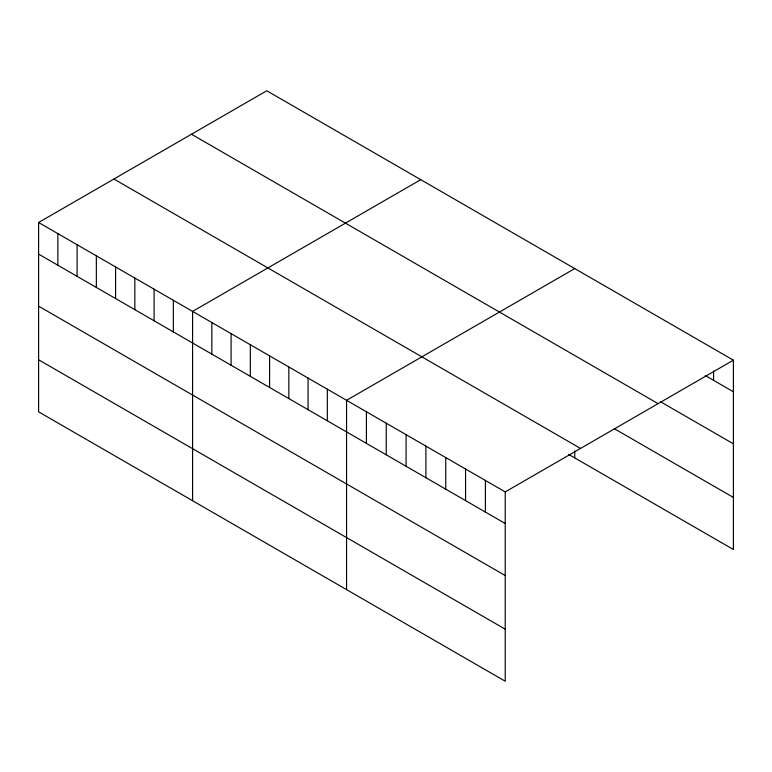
<?xml version="1.0" encoding="UTF-8"?>
<svg xmlns="http://www.w3.org/2000/svg" width="772" height="772" viewBox="0 0 772 772"><rect width="100%" height="100%" fill="white"/><g stroke="black" fill="none" stroke-linecap="round" stroke-linejoin="round"><path stroke-width="1.16" d="M38.6 222.5L505.226 491.909L505.226 681.232L38.6 411.823L38.6 222.5L266.774 90.768L733.4 360.177L733.4 549.5L568.665 454.39M420.759 179.673L192.585 311.405L192.585 500.729M574.744 268.579L346.57 400.311L346.57 589.634M505.226 491.909L733.4 360.177M705.222 375.501L733.4 391.78M660.34 401.643L733.4 443.823M191.475 134.241L658.101 403.65M614.406 428.75L733.4 497.448M113.899 179.027L580.525 448.435M38.6 254.104L505.226 523.512M38.6 306.156L505.226 575.555M38.6 359.781L505.226 629.18M713.569 370.965L713.569 380.326M574.744 450.964L574.744 457.902M485.395 480.454L485.395 512.058M465.564 469.009L465.564 500.613M445.733 457.555L445.733 489.158M425.903 446.11L425.903 477.714M406.072 434.655L406.072 466.259M386.241 423.21L386.241 454.814M366.41 411.756L366.41 443.36M327.328 389.194L327.328 420.798M308.076 378.087L308.076 409.681M288.834 366.97L288.834 398.574M269.582 355.853L269.582 387.457M250.331 344.746L250.331 376.35M231.089 333.629L231.089 365.233M211.837 322.522L211.837 354.116M173.343 300.289L173.343 331.892M154.091 289.182L154.091 320.785M134.839 278.065L134.839 309.668M115.597 266.958L115.597 298.552M96.346 255.841L96.346 287.445M77.094 244.724L77.094 276.328M57.852 233.617L57.852 265.221"/></g></svg>
